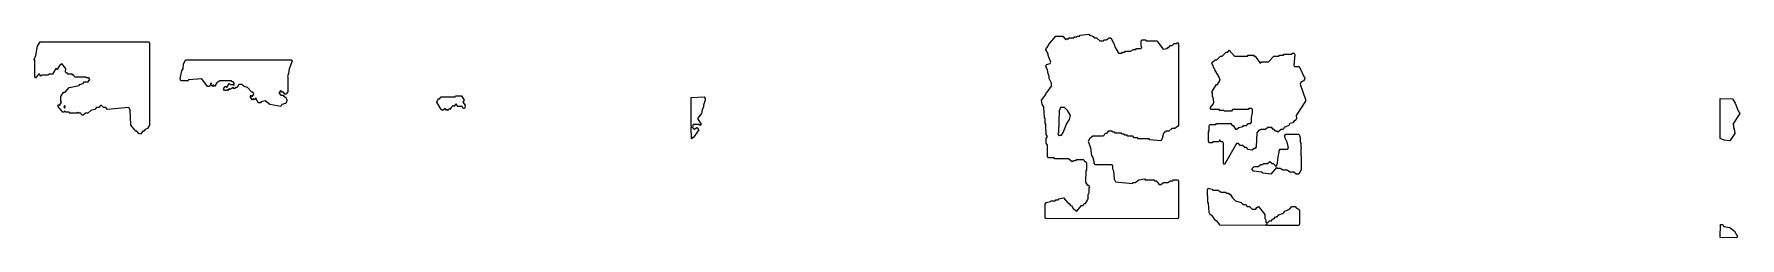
# Model space of a CAD drawing. Header units: millimetres. Extents: x 0 to 4907, y 0 to 586.
import ezdxf

# ---------------------------------------------------------------- set-up
doc = ezdxf.new("R2010")
doc.units = ezdxf.units.MM
doc.layers.add('Y', color=7, linetype='Continuous')

msp = doc.modelspace()

# ---------------------------------------------------------------- linework, layer by layer
at = {"layer": 'Y'}
for points in [[(295.9, 306.7), (292.6, 306.7), (278.3, 324.5), (276.7, 368.3), (272.6, 375.1), (210.9, 369.6), (205.9, 375.1), (199.2, 375.1), (194.2, 380.6), (191, 380.6), (186, 375.1), (179.3, 375.1), (174.3, 369.7), (162.7, 366.9), (154.3, 358.7), (147.6, 358.7), (141, 353.2), (137.6, 353.2), (134.2, 358.7), (127.6, 358.7), (125.9, 361.3), (124.3, 358.7), (102.6, 358.7), (100.9, 361.4), (90.9, 361.4), (87.6, 364.1), (86, 361.4), (82.6, 361.4), (68.3, 379.3), (70.9, 383.6), (72.6, 380.9), (78.3, 390.3), (76.7, 393), (76.7, 406.7), (84.2, 419.1), (89.2, 419.1), (100.9, 432.8), (129.2, 438.3), (130.9, 441), (140.9, 443.8), (144.2, 449.2), (155.9, 449.2), (160, 456), (157.6, 460), (150.9, 460), (149.2, 462.7), (117.6, 462.7), (114.2, 468.2), (110.9, 468.2), (109.2, 471), (97.6, 471), (95.9, 473.7), (92.6, 473.7), (90, 477.9), (91.7, 486.1), (80.9, 501), (72.7, 495.6), (66, 484.6), (62.6, 487.3), (52.7, 471), (42.7, 471), (41, 468.2), (22.6, 468.2), (19.3, 465.4), (15.9, 471), (12.7, 471), (4.3, 459.9), (1.7, 464.2), (1.7, 510.7), (0, 513.5), (5, 524.5), (10, 551.9), (17.6, 564.2), (329.3, 564.2), (331.9, 560.1), (331.9, 324.5), (326, 314.9), (319.3, 312.2), (316, 306.7), (312.7, 306.7), (306, 298.4), (301.7, 299.8), (295.9, 306.7)], [(2908.3, 58.9), (2908.3, 97.3), (2910.9, 101.5), (2924.2, 104.2), (2925.9, 107), (2937.6, 107), (2939.2, 109.7), (2945.9, 109.7), (2947.6, 112.5), (2961, 115.2), (2972.7, 101.5), (2977.7, 98.7), (2981, 93.3), (2984.3, 93.3), (2989.4, 85), (2999.3, 76.9), (3012.6, 93.3), (3017.6, 93.3), (3020.9, 98.8), (3024.2, 98.8), (3030, 108.3), (3031.7, 113.7), (3031.7, 124.7), (3035, 130.2), (3035, 143.9), (3036.7, 146.6), (3034.2, 150.6), (3030.9, 150.6), (3025, 160.3), (3026.7, 193.2), (3028.3, 195.9), (3028.3, 215), (3025.9, 219), (3022.6, 219), (3019.2, 224.5), (2997.7, 224.5), (2996, 221.8), (2989.3, 221.8), (2985.9, 219), (2975.9, 227.3), (2935.9, 227.3), (2934.2, 230), (2917.6, 230), (2915, 234.2), (2915, 267), (2911.7, 272.5), (2911.7, 286.3), (2915, 291.7), (2911.7, 297.2), (2911.7, 308.1), (2910, 310.8), (2910, 327.3), (2908.3, 330), (2908.3, 343.7), (2906.7, 346.4), (2905, 376.6), (2900, 384.8), (2898.3, 395.8), (2910, 412.2), (2912.5, 419.1), (2914.2, 419.1), (2926.7, 436.9), (2926.7, 445), (2920, 458.7), (2920, 464.2), (2916.7, 472.4), (2915, 483.3), (2910, 491.6), (2912.5, 498.5), (2922.5, 501.3), (2925, 505.3), (2916.7, 524.4), (2916.7, 529.9), (2910, 540.9), (2912.5, 547.8), (2914.2, 547.8), (2920.9, 558.7), (2939.2, 580.7), (2959.3, 580.7), (2967.6, 569.8), (2969.2, 572.5), (2975.9, 572.5), (2977.6, 575.2), (2990.9, 575.2), (2992.6, 577.9), (2999.2, 577.9), (3000.9, 580.7), (3007.6, 580.7), (3009.2, 583.4), (3034.3, 586.2), (3036, 583.4), (3046, 580.7), (3051, 575.2), (3056, 575.2), (3066, 567), (3075.9, 567), (3077.6, 569.7), (3084.2, 569.7), (3092.6, 575.2), (3097.7, 575.2), (3106.9, 557.3), (3108.5, 549.1), (3119.3, 531.4), (3129.2, 531.4), (3130.9, 534.1), (3137.6, 534.1), (3139.2, 536.9), (3154.2, 536.9), (3162.6, 542.3), (3169.2, 542.3), (3170.9, 545.1), (3184.2, 545.1), (3186.7, 549.1), (3185, 551.8), (3185, 565.5), (3187.6, 569.7), (3197.7, 569.7), (3199.3, 567), (3229.3, 567), (3247.7, 542.4), (3259.2, 545.1), (3260.9, 547.8), (3264.2, 547.8), (3267.6, 553.3), (3274.2, 553.3), (3279.2, 558.8), (3285.9, 558.8), (3289.3, 561.6), (3291.9, 557.3), (3291.9, 324.5), (3289.4, 320.4), (3281, 314.9), (3272.7, 314.9), (3264.3, 306.7), (3256, 306.7), (3254.3, 303.9), (3251, 303.9), (3248.5, 299.9), (3245.2, 286.2), (3241, 279.3), (3209.2, 282), (3207.6, 284.8), (3175.9, 284.8), (3174.2, 287.5), (3164.2, 287.5), (3160.9, 293), (3145.9, 293), (3144.2, 295.7), (3137.6, 295.7), (3135.9, 298.5), (3129.2, 298.5), (3127.6, 301.2), (3110.9, 301.2), (3109.2, 303.9), (3102.6, 303.9), (3100.9, 306.7), (3089.3, 306.7), (3086, 301.2), (3079.3, 298.5), (3076, 293), (3046, 293), (3036, 284.8), (3031.9, 278), (3038.5, 258.9), (3041.9, 237), (3045.2, 231.5), (3048.5, 220.5), (3048.5, 215.1), (3051, 211), (3099.3, 211), (3101.9, 206.9), (3101.9, 198.6), (3105.2, 193.2), (3106.9, 168.5), (3111, 161.7), (3159.2, 156.3), (3160.9, 159), (3167.6, 159), (3177.6, 167.2), (3194.3, 170), (3196, 167.2), (3221, 167.2), (3222.7, 164.5), (3227.7, 164.5), (3236, 153.5), (3240.9, 153.5), (3249.2, 159), (3260.9, 159), (3269.2, 164.5), (3275.9, 164.5), (3277.6, 167.2), (3289.3, 167.2), (3291.9, 163), (3291.9, 58.9), (3289.3, 54.8), (2910.1, 56.1), (2908.3, 58.9)], [(677.6, 383.3), (664.3, 394.3), (652.7, 391.6), (651, 388.8), (644.2, 388.8), (637.6, 402.4), (632.6, 397), (630.9, 399.7), (627.6, 397), (621.7, 406.7), (624.3, 411), (627.6, 405.5), (630, 409.5), (631.7, 414.9), (629.2, 418.9), (625.9, 418.9), (614.2, 432.6), (604.2, 435.4), (597.6, 440.8), (589.3, 440.8), (584.3, 432.6), (579.3, 432.6), (577.7, 429.9), (574.2, 429.9), (572.6, 432.6), (564.3, 427.1), (561, 429.8), (557.6, 424.3), (555.9, 427.1), (554.3, 424.4), (547.6, 424.4), (545, 428.6), (549.2, 435.6), (552.7, 435.6), (554.3, 432.9), (560.9, 443.8), (564.3, 441), (572.7, 441), (574.3, 438.4), (576.7, 442.3), (572.6, 449), (569.2, 449), (567.6, 451.8), (534.3, 451.8), (526, 446.3), (519.3, 435.3), (515.9, 440.7), (512.6, 435.3), (510, 439.6), (511.7, 442.3), (509.3, 446.2), (504.3, 435.4), (499.2, 435.4), (482.6, 457.3), (444.3, 454.5), (442.7, 451.8), (422.5, 451.8), (420, 458.7), (425, 480.7), (428.3, 486.1), (430, 499.8), (435.9, 512.2), (739.3, 512.2), (741.9, 508), (733.5, 486.1), (731.9, 472.4), (728.6, 464.2), (730.2, 461.5), (730.2, 420.4), (724.3, 413.5), (720.9, 413.5), (717.6, 418.9), (712.6, 418.9), (709.3, 424.3), (703.6, 417.7), (709.3, 410.9), (716, 410.9), (719.3, 405.4), (722.7, 405.4), (726.9, 398.5), (726.9, 393), (722.7, 386.1), (712.7, 383.3), (709.3, 377.8), (677.6, 383.3)], [(3421.7, 272.5), (3419.2, 276.5), (3414.2, 276.5), (3410.9, 281.9), (3407.7, 276.5), (3391, 276.5), (3389.3, 273.8), (3380.9, 273.8), (3378.3, 278), (3378.3, 305.4), (3380, 308.2), (3380, 321.9), (3382.6, 326), (3399.2, 326), (3400.9, 328.8), (3442.7, 328.8), (3446, 323.3), (3449.3, 323.3), (3456, 312.3), (3459.2, 312.3), (3465.9, 317.8), (3477.5, 320.5), (3479.2, 323.3), (3487.6, 323.3), (3492.6, 328.8), (3499.2, 328.8), (3501.7, 332.8), (3501.7, 346.5), (3505, 360.2), (3505, 368.3), (3502.6, 372.4), (3494.3, 372.4), (3492.7, 369.6), (3447.7, 369.6), (3444.3, 364.2), (3424.2, 364.2), (3422.6, 366.9), (3410.9, 366.9), (3409.2, 369.6), (3385.9, 369.6), (3383.3, 373.9), (3391.7, 384.9), (3393.3, 390.3), (3391.7, 403.9), (3390, 406.7), (3390, 417.6), (3388.3, 420.4), (3400.9, 441), (3404.2, 441), (3411.7, 453.3), (3408.4, 464.2), (3396.7, 483.3), (3388.3, 502.5), (3390.9, 506.7), (3397.6, 512.2), (3402.6, 512.2), (3412.6, 523.2), (3417.6, 523.2), (3429.2, 534.1), (3434.2, 534.1), (3437.6, 539.7), (3452.7, 523.2), (3490.9, 523.2), (3492.6, 525.9), (3507.7, 525.9), (3509.3, 523.2), (3512.7, 523.2), (3526, 504), (3529.2, 504), (3530.9, 506.7), (3550.9, 506.7), (3565.9, 523.2), (3580.9, 523.2), (3582.6, 525.9), (3594.2, 525.9), (3595.9, 528.7), (3617.6, 528.7), (3619.2, 531.4), (3624.3, 531.4), (3626.9, 527.2), (3623.5, 497.1), (3626, 493.1), (3639.3, 493.1), (3655.2, 458.7), (3652.7, 451.8), (3644.4, 449.1), (3641.9, 442.3), (3656.9, 398.5), (3656.9, 393), (3630.2, 351.9), (3631.9, 343.7), (3627.7, 336.8), (3624.3, 336.8), (3621, 331.3), (3612.7, 328.6), (3609.3, 323.1), (3596, 317.6), (3592.7, 312.1), (3587.6, 312.1), (3577.6, 303.9), (3575.9, 306.7), (3570.9, 306.7), (3567.6, 312.1), (3564.2, 312.1), (3560.9, 317.6), (3549.3, 317.6), (3542.6, 312.1), (3529.3, 312.1), (3527.7, 309.4), (3522.7, 309.4), (3516.9, 302.6), (3515.2, 261.6), (3512.7, 257.4), (3509.3, 257.4), (3504.3, 251.9), (3492.6, 254.7), (3487.6, 260.1), (3482.6, 260.1), (3475.9, 265.6), (3469.2, 265.6), (3464.2, 271.1), (3459.3, 271.1), (3424.3, 210.7), (3421.7, 215), (3421.7, 272.5)], [(1170.9, 369.7), (1158.3, 390.3), (1162.5, 400), (1165.9, 400), (1170.9, 405.4), (1210.9, 405.4), (1212.6, 408.2), (1229.3, 408.2), (1236.9, 395.8), (1233.6, 390.3), (1240.2, 382.1), (1238.6, 379.3), (1240.2, 376.6), (1237.7, 372.4), (1234.2, 372.4), (1230.9, 377.9), (1219.2, 377.9), (1214.3, 386), (1207.6, 377.8), (1205.9, 380.5), (1199.4, 375.2), (1195.9, 369.6), (1194.3, 372.3), (1191, 366.9), (1187.6, 369.6), (1185.9, 366.8), (1182.6, 372.3), (1176, 366.9), (1170.9, 369.7)], [(1890, 316.4), (1891.7, 319.1), (1890, 321.8), (1890, 404.1), (1927.7, 405.4), (1930.2, 401.3), (1930.2, 395.7), (1925.2, 382), (1925.2, 376.6), (1921.9, 368.3), (1920.2, 357.4), (1908.6, 343.7), (1918.6, 327.3), (1916, 323), (1912.6, 325.8), (1896, 325.8), (1893.6, 319.1), (1896, 315), (1899.3, 312.4), (1906, 317.9), (1911.9, 310.9), (1895.9, 287.4), (1894.3, 290.1), (1890.9, 284.5), (1890, 316.4)], [(4861.8, 280.7), (4850, 286.2), (4850, 401.3), (4886, 400), (4893.5, 387.6), (4901.9, 365.7), (4906.9, 357.4), (4886.9, 327.3), (4888.5, 324.6), (4888.5, 316.4), (4890.2, 313.6), (4891.9, 299.9), (4877.7, 279.3), (4861.8, 280.7)], [(90, 376.6), (87.6, 380.5), (85.2, 376.6), (87.6, 372.7), (90, 376.6)], [(2949.2, 295.9), (2955.9, 295.9), (2960, 302.7), (2970, 327.3), (2978.4, 341), (2981.7, 351.9), (2972.5, 366.9), (2964.2, 375.1), (2952.7, 375.1), (2948.5, 365.6), (2946.9, 302.6), (2945.2, 299.9), (2947.6, 293.3), (2949.2, 295.9)], [(3532.6, 188.9), (3507.6, 191.7), (3503.3, 198.6), (3509.2, 205.6), (3520.9, 205.6), (3529.2, 211), (3534.2, 211), (3535.9, 213.8), (3547.6, 213.8), (3554.3, 219.3), (3561, 213.8), (3564.3, 213.8), (3572.6, 205.6), (3576.7, 215.1), (3578.3, 234.2), (3581.7, 245.2), (3581.7, 250.7), (3584.2, 254.8), (3605.9, 254.8), (3608.3, 258.9), (3605, 275.2), (3598.3, 288.9), (3598.3, 294.5), (3600.9, 298.7), (3637.7, 298.7), (3640.2, 294.5), (3641.9, 289), (3641.9, 275.3), (3643.5, 272.6), (3643.5, 261.6), (3645.2, 258.9), (3643.5, 253.4), (3643.5, 237), (3645.2, 234.2), (3645.2, 195.8), (3637.7, 183.5), (3630.9, 183.5), (3624.2, 188.9), (3612.6, 188.9), (3604.2, 194.4), (3592.6, 194.4), (3584.2, 199.9), (3575.9, 199.9), (3574.3, 202.6), (3557.7, 183.4), (3534.2, 186.2), (3532.6, 188.9)], [(3402.6, 49.3), (3399.2, 49.3), (3387.6, 65.7), (3384.2, 65.7), (3380, 72.6), (3378.3, 100), (3376.7, 102.8), (3376.7, 119.2), (3375, 121.9), (3375, 138.4), (3377.6, 142.6), (3389.3, 139.8), (3391, 137.1), (3406, 137.1), (3414.3, 131.6), (3427.7, 131.6), (3429.3, 128.9), (3436, 128.9), (3437.7, 126.2), (3441, 126.2), (3447.7, 115.2), (3456, 107), (3472.7, 101.5), (3477.7, 96), (3484.3, 96), (3489.3, 90.6), (3496, 90.6), (3504.3, 82.3), (3514.2, 82.3), (3517.5, 87.8), (3522.6, 90.6), (3540.2, 67.2), (3540.2, 56.3), (3543.5, 50.8), (3543.5, 45.3), (3546, 41.3), (3554.2, 49.5), (3559.2, 49.5), (3562.6, 55), (3565.9, 55), (3570.9, 60.4), (3575.9, 60.4), (3580.9, 65.9), (3594.2, 71.4), (3597.5, 76.8), (3610.9, 82.3), (3617.6, 90.6), (3627.7, 90.6), (3631, 85.1), (3637.7, 82.3), (3640.2, 78.2), (3640.2, 39.8), (3637.7, 35.6), (3547.6, 35.6), (3545.9, 38.3), (3542.6, 35.6), (3411.7, 37), (3402.6, 49.3)], [(4850, 1.4), (4850.8, 38.5), (4856, 38.5), (4861, 33.1), (4877.7, 30.3), (4891, 19.3), (4900.2, 4.2), (4897.7, 0), (4850, 1.4)]]:
    msp.add_lwpolyline(points, close=True, dxfattribs=at)

doc.saveas('drawing.dxf')
